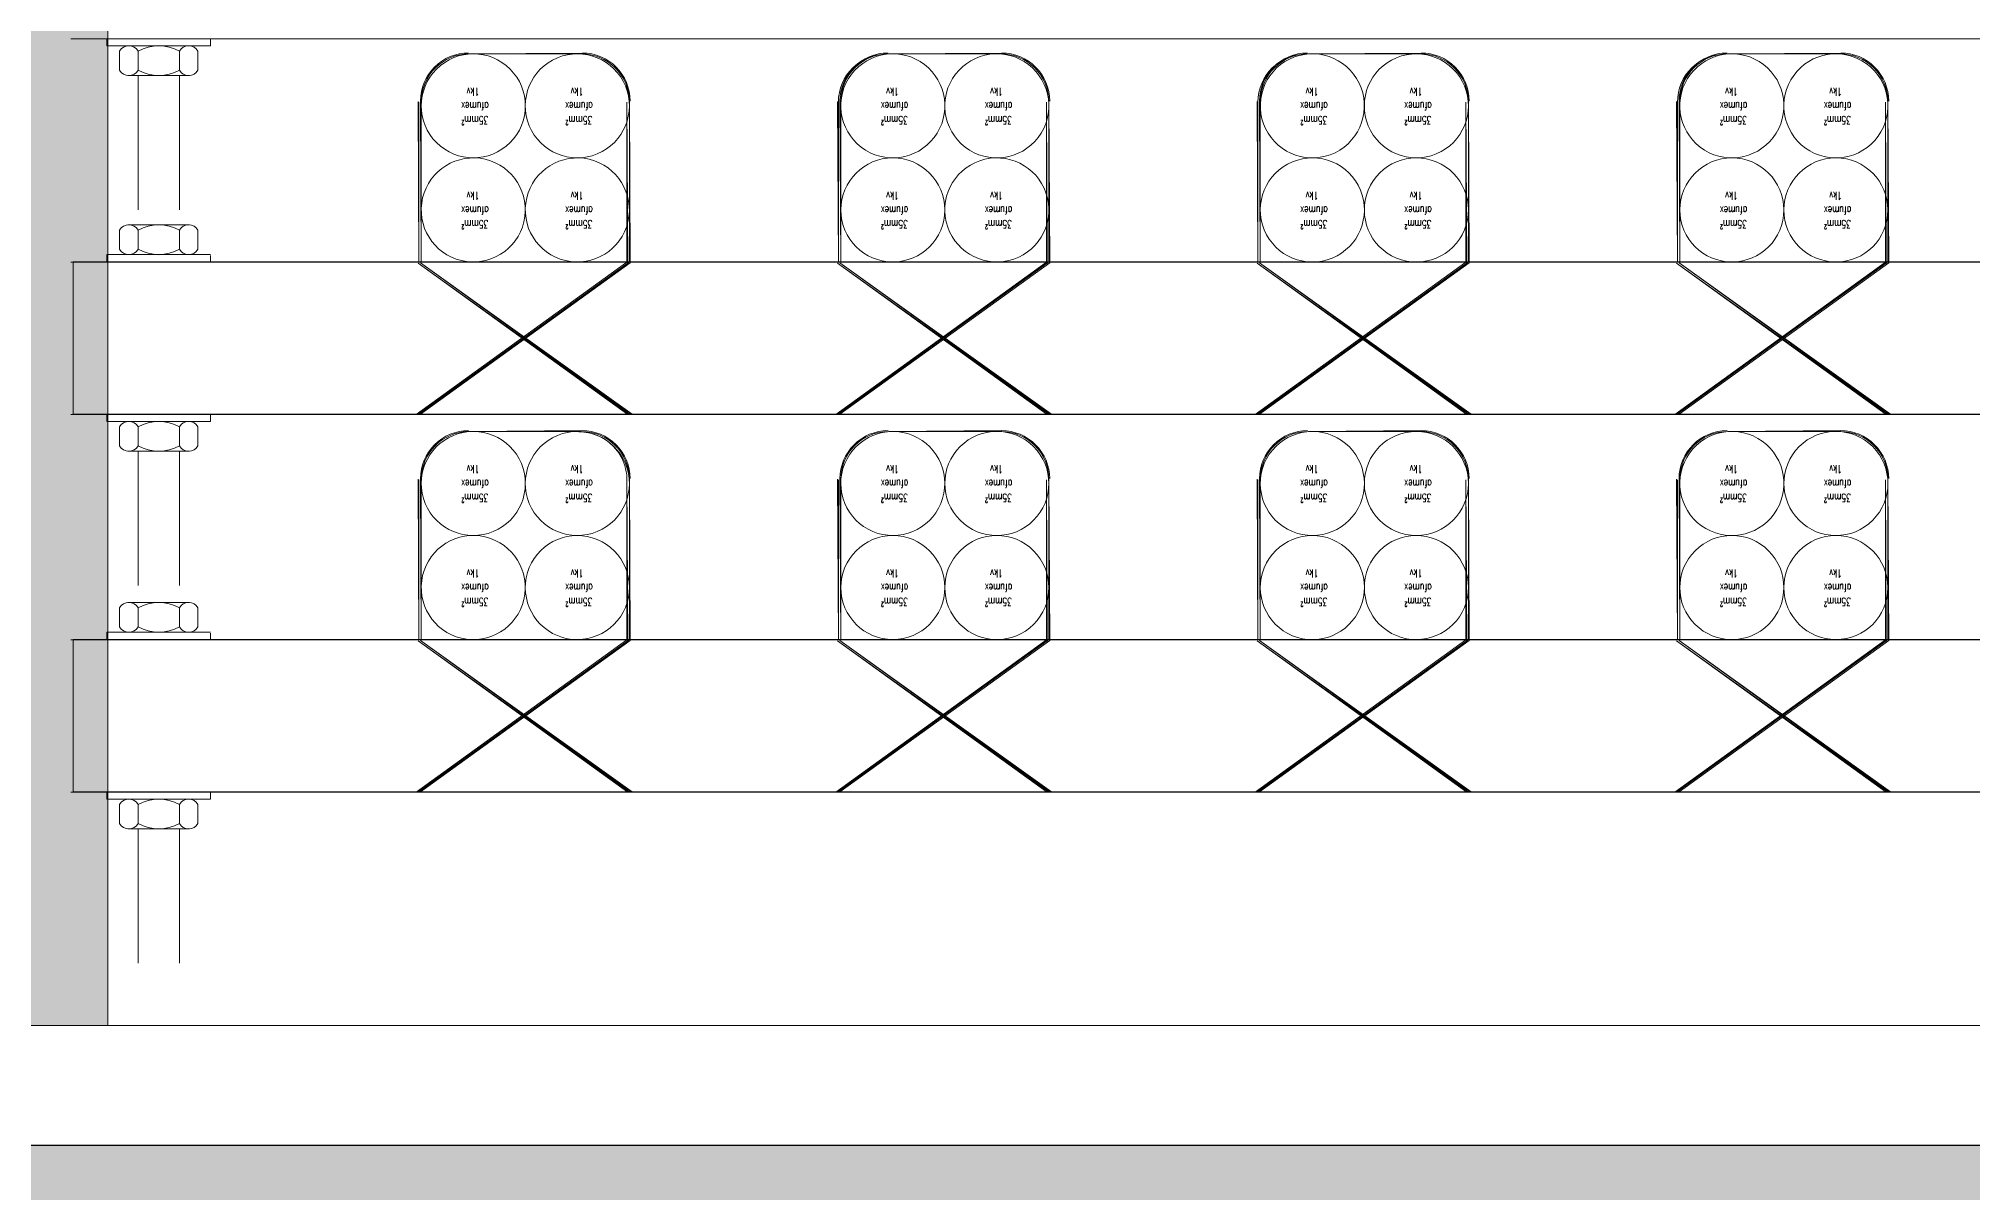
# Model space of a CAD drawing. Extents: x -14.2 to 52.3, y 3.7 to 90.9.
# Drawn here: x 11.7935 to 12.0351, y 17.6128 to 17.7569 of the extents above; entities that cross this region are included whole.
import ezdxf

# ---------------------------------------------------------------- set-up
doc = ezdxf.new("R2010")
doc.units = 0
for name, color, linetype, lineweight in [('limpo_PINI-PSG-PE-0102-LAZ-R00$0$0-1', 7, 'Continuous', 5), ('limpo_PINI-PSG-PE-0102-LAZ-R00$0$A-DETL', 1, 'Continuous', 5), ('limpo_PINI-PSG-PE-0102-LAZ-R00$0$A-DETL-GENF', 1, 'Continuous', 5), ('limpo_PINI-PSG-PE-0102-LAZ-R00$0$A-WALL-FNSH', 1, 'Continuous', 40), ('limpo_PINI-PSG-PE-0102-LAZ-R00$0$PNIN-HID-PL-0009-LAZ-R00_dwg', 8, 'Continuous', 5), ('limpo_PINI-PSG-PE-0102-LAZ-R00$0$S-BEAM', 12, 'Continuous', 5)]:
    doc.layers.add(name, color=color, linetype=linetype, lineweight=lineweight)
doc.layers.add('limpo_PINI-PSG-PE-0102-LAZ-R00$0$0-8', color=7, linetype='Continuous', lineweight=5, true_color=0x999999)
doc.layers.add('limpo_PINI-PSG-PE-0102-LAZ-R00$0$XR_ARQT', color=7, linetype='Continuous')
doc.layers.add('XR_ARQT', color=7, linetype='Continuous')
doc.styles.add('limpo_PINI-PSG-PE-0102-LAZ-R00$0$RomanS_2', font='romans__.ttf', dxfattribs={"width": 0.7, "height": 0.001})

# ---------------------------------------------------------------- blocks, each defined once
blk = doc.blocks.new('limpo_PINI-PSG-PE-0102-LAZ-R00$0$LAZ GERAL - PNE_dwg-25011385-009 - PRE - PAV_ LAZER - GERAL')
at = {"layer": 'limpo_PINI-PSG-PE-0102-LAZ-R00$0$0-8'}
for p, q in [((-9.823514366990139, -7.075111886829141), (-9.823514366990139, -7.077488252043729)), ((-9.821191985353636, -7.075111886829141), (-9.821191985353636, -7.077488252043729)), ((-9.81603985956292, -7.077488252043729), (-9.81603985956292, -7.075111886829141)), ((-9.81371748019734, -7.075111886829141), (-9.81371748019734, -7.077488252043729)), ((-9.822468383642843, -7.078159931612014), (-9.814763460138252, -7.078159931612014)), ((-9.821192088681272, -7.09493532935381), (-9.821192088681272, -7.078159929341076)), ((-9.816039961755067, -7.094935331624747), (-9.816039961755067, -7.078159929341076)), ((-9.823514366990139, -7.099857292276624), (-9.823514366990139, -7.097480924791107)), ((-9.822468383642843, -7.096809247493745), (-9.814763460138252, -7.096809247493745)), ((-9.821191985353636, -7.099857290005687), (-9.821191985353636, -7.09748092252017)), ((-9.81603985956292, -7.097480924791107), (-9.81603985956292, -7.099857290005687)), ((-9.813717479061893, -7.099857290005687), (-9.813717479061893, -7.097480924791107)), ((-8.779996496658697, -7.101449110084801), (-9.8292980312672, -7.101449110084801)), ((-9.823514366990139, -7.122042370718717), (-9.823514366990139, -7.124418733662367)), ((-9.821191986489112, -7.122042368447779), (-9.821191986489112, -7.124418735933304)), ((-9.816039860698396, -7.124418735933304), (-9.816039860698396, -7.122042370718717)), ((-9.813717479061893, -7.122042368447779), (-9.813717479061893, -7.124418733662367)), ((-9.82246838477829, -7.125090413230659), (-9.8147634612737, -7.125090413230659)), ((-9.821192087545782, -7.141865813243392), (-9.821192087545782, -7.125090413230659)), ((-9.816039961755067, -7.141865813243392), (-9.816039961755067, -7.125090413230659)), ((-9.82246838477829, -7.1439706879437), (-9.8147634612737, -7.1439706879437)), ((-9.823514368125586, -7.147018732726579), (-9.823514368125586, -7.144642367511992)), ((-9.821191986489112, -7.147018732726579), (-9.821191986489112, -7.144642367511992)), ((-9.816039860698396, -7.144642367511992), (-9.816039860698396, -7.147018732726579)), ((-9.81371748019734, -7.147018732726579), (-9.81371748019734, -7.144642365241054)), ((-8.779996729120256, -7.148610550534762), (-9.8292980312672, -7.148610550534762)), ((-9.823514368125586, -7.169203813439609), (-9.823514368125586, -7.171580176383266)), ((-9.821191986489112, -7.169203811168671), (-9.821191986489112, -7.171580176383266)), ((-9.81603985956292, -7.171580178654203), (-9.81603985956292, -7.169203813439609)), ((-9.81371748019734, -7.169203811168671), (-9.81371748019734, -7.171580176383266)), ((-9.822468383642843, -7.172251858222488), (-9.814763460138252, -7.172251858222488)), ((-9.821192087545782, -7.189015953511003), (-9.821192087545782, -7.172251855951551)), ((-9.81603996061962, -7.189015978491305), (-9.81603996061962, -7.172251858222488))]:
    blk.add_line(p, q, dxfattribs=at)
at = {"layer": 'limpo_PINI-PSG-PE-0102-LAZ-R00$0$0-8', "flags": 128}
for points in [[(-9.812130244004535, -7.073519305986167), (-9.812130244004535, -7.074440207260857), (-9.825101602047496, -7.074440207260857), (-9.825101602047496, -7.073519305986167)], [(-9.765709416279009, -7.075349842417239), (-9.779809416368394, -7.075449845397472), (-9.765809416988304, -7.075449845397472)], [(-9.713288588008098, -7.075349846959114), (-9.72738859036842, -7.075449845397472), (-9.713388588717393, -7.075449845397472)], [(-9.660867762008124, -7.075349844688176), (-9.67496776209751, -7.075449845397472), (-9.66096776271742, -7.075449845397472)], [(-9.608446934872674, -7.075349844688176), (-9.62254693609755, -7.075449845397472), (-9.60854693558197, -7.075449845397472)], [(-9.785909416487627, -7.120449787604812), (-9.759709418004562, -7.101549842035773), (-9.75980941644292, -7.08144984253645), (-9.75980941644292, -7.101449841326485), (-9.786148040866664, -7.120449787604812)], [(-9.785909416487627, -7.081349844098092), (-9.785809418049269, -7.101449843597415), (-9.785809418049269, -7.081449844807395)], [(-9.733488589352177, -7.120449787604812), (-9.70728858973365, -7.10154984430671), (-9.707388588172009, -7.081449844807395), (-9.707388588172009, -7.101449845868352), (-9.73372721486669, -7.120449785333875)], [(-9.733488589352177, -7.081349844098092), (-9.733388589778357, -7.101449845868352), (-9.733388589778357, -7.081449844807395)], [(-9.681067762216742, -7.120449787604812), (-9.654867762598187, -7.101549842035773), (-9.654967762172035, -7.08144984253645), (-9.654967762172035, -7.101449843597415), (-9.681306387731226, -7.120449787604812)], [(-9.681067762216742, -7.081349846369037), (-9.680967762642908, -7.101449845868352), (-9.680967762642908, -7.081449844807395)], [(-9.628646935081292, -7.120449787604812), (-9.602446936598213, -7.10154984430671), (-9.602546935036571, -7.081449844807395), (-9.602546935036571, -7.101449843597415), (-9.628885559460329, -7.120449787604812)], [(-9.628646935081292, -7.081349844098092), (-9.628546936642934, -7.101449843597415), (-9.628546936642934, -7.081449844807395)], [(-9.812130244004535, -7.100528969573979), (-9.825101602047496, -7.100528969573979), (-9.825101602047496, -7.101449870848654)], [(-9.785909417623074, -7.101449843597415), (-9.812130245140011, -7.101449843597415), (-9.812130245140011, -7.100648345917463), (-9.812130245140011, -7.101449868577717)], [(-9.733488590487653, -7.101449843597415), (-9.759709416869072, -7.101449843597415), (-9.759709416869072, -7.100648345917463)], [(-9.681067763352203, -7.101449845868352), (-9.70728858973365, -7.101449845868352), (-9.70728858973365, -7.100648345917463)], [(-9.62864693621674, -7.101449845868352), (-9.654867762598187, -7.101449845868352), (-9.654867762598187, -7.100648345917463)], [(-9.576226109081318, -7.101449843597415), (-9.602446936598213, -7.101449843597415), (-9.602446936598213, -7.100648345917463)], [(-9.8292980312672, -7.101449795907776), (-9.829298031267228, -7.12044979668859), (-8.779996590314227, -7.120449796688597)], [(-9.759709416869072, -7.120449785333875), (-9.785909417623074, -7.101549842035773), (-9.759470791354588, -7.12044978987575)], [(-9.70728858859816, -7.12044978987575), (-9.733488590487653, -7.101549842035773), (-9.707049965354614, -7.120449787604812)], [(-9.654867762598187, -7.120449787604812), (-9.681067762216742, -7.10154984430671), (-9.65462913821915, -7.120449787604812)], [(-9.602446935462766, -7.120449787604812), (-9.62864693621674, -7.10154984430671), (-9.602208309948253, -7.12044978987575)], [(-9.812130244004535, -7.12044978987575), (-9.812130244004535, -7.121370693421369), (-9.825101602047496, -7.121370693421369), (-9.825101602047496, -7.12044978987575)], [(-9.765709416279009, -7.122511287409068), (-9.779809417503884, -7.122611288118371), (-9.765809415852814, -7.122611288118371)], [(-9.713288589143545, -7.122511289680013), (-9.727388589232973, -7.122611288118371), (-9.713388588717393, -7.122611288118371)], [(-9.660867762008124, -7.122511287409068), (-9.674967763233, -7.122611288118371), (-9.66096776158193, -7.122611288118371)], [(-9.60844693600815, -7.122511287409068), (-9.622546934962088, -7.122611288118371), (-9.608546934446508, -7.122611288118371)], [(-9.785909416487627, -7.167611232596634), (-9.759709415733624, -7.148711287027602), (-9.75980941644292, -7.12861128752828), (-9.75980941644292, -7.148611286318307), (-9.786148040866664, -7.167611232596634)], [(-9.785909417623074, -7.128511286818984), (-9.785809416913779, -7.148611288589244), (-9.785809416913779, -7.128611289799217)], [(-9.733488590487653, -7.167611232596634), (-9.70728858859816, -7.148711289298539), (-9.707388589307456, -7.12861128752828), (-9.707388589307456, -7.148611290860181), (-9.7337272137312, -7.167611230325697)], [(-9.733488591623114, -7.128511286818984), (-9.733388589778357, -7.148611290860181), (-9.733388589778357, -7.128611289799217)], [(-9.681067762216742, -7.167611232596634), (-9.65486776146274, -7.148711287027602), (-9.654967762172035, -7.128611285257342), (-9.654967762172035, -7.148611288589244), (-9.681306387731226, -7.167611232596634)], [(-9.681067763352203, -7.128511289089921), (-9.680967762642908, -7.148611288589244), (-9.680967762642908, -7.12861128752828)], [(-9.628646935081292, -7.167611234867572), (-9.602446934327276, -7.148711287027602), (-9.602546935036571, -7.12861128752828), (-9.602546935036571, -7.148611288589244), (-9.628885559460329, -7.167611232596634)], [(-9.628646935081292, -7.128511286818984), (-9.628546934371997, -7.148611288589244), (-9.628546934371997, -7.12861128752828)], [(-9.8292980312672, -7.148611238628661), (-9.829298031267228, -7.167611237138544), (-8.779996822775757, -7.167611237138551)], [(-9.812130244004535, -7.147690414565801), (-9.825101600912006, -7.147690414565801), (-9.825101600912006, -7.148611313569546)], [(-9.785909416487627, -7.148611288589244), (-9.812130244004535, -7.148611288589244), (-9.812130244004535, -7.147809788638362), (-9.812130244004535, -7.148611311298609)], [(-9.759709416869072, -7.167611230325697), (-9.785909416487627, -7.148711287027602), (-9.759470791354588, -7.167611232596634)], [(-9.733488589352177, -7.148611286318307), (-9.759709416869072, -7.148611286318307), (-9.759709416869072, -7.147809788638362)], [(-9.70728858973365, -7.167611232596634), (-9.733488589352177, -7.148711287027602), (-9.707049964219124, -7.167611232596634)], [(-9.681067762216742, -7.148611288589244), (-9.70728858859816, -7.148611288589244), (-9.70728858859816, -7.147809788638362)], [(-9.654867762598187, -7.167611232596634), (-9.681067762216742, -7.148711287027602), (-9.654629137083703, -7.167611232596634)], [(-9.628646935081292, -7.148611288589244), (-9.654867762598187, -7.148611288589244), (-9.654867762598187, -7.147809788638362)], [(-9.602446935462766, -7.167611232596634), (-9.628646933945802, -7.148711289298539), (-9.602208309948253, -7.167611234867572)], [(-9.576226107945828, -7.148611288589244), (-9.602446935462766, -7.148611288589244), (-9.602446935462766, -7.147809788638362)], [(-9.812130244004535, -7.167611232596634), (-9.812130244004535, -7.168532133871317), (-9.825101600912006, -7.168532133871317), (-9.825101600912006, -7.167611234867572)]]:
    blk.add_lwpolyline(points, dxfattribs=at)
at = {"layer": 'limpo_PINI-PSG-PE-0102-LAZ-R00$0$0-8'}
for centre, radius in [((-9.661467762857484, -7.12911128880382), 0.006500000685448981), ((-9.72688859022837, -7.142111287903795), 0.006500000685477403), ((-9.60904693572202, -7.142111287903795), 0.006500000685448981)]:
    blk.add_circle(centre, radius, dxfattribs=at)
for centre, radius, start, end in [((-9.72738859036842, -7.081449844807395), 0.005999999409908696, 90, 180), ((-9.67496776209751, -7.081449844807395), 0.005999999409908696, 90, 180), ((-9.62254693609755, -7.081449844807395), 0.005999999409908696, 90, 180), ((-9.765809415852814, -7.12861128752828), 0.005999999409894485, 0, 90), ((-9.822353176739625, -7.145300373768805), 0.001334665649112665, 29.53874833236072, 150.4612997303031)]:
    blk.add_arc(centre, radius, start, end, dxfattribs=at)
for centre, major_axis, ratio, start_param, end_param in [((-9.822353177875073, -7.075769893085955), (0.001062128778465899, 0.0008082220248060285), 0.9999987968661237, 6.148262852683946, 8.258759658777539), ((-9.818615923026016, -7.079659054315094), (-0.005053564411040249, 0.001332038701270352), 0.9999997827381139, 4.454673061204433, 5.485549198814666), ((-9.814878669312407, -7.075769893085955), (-0.0006276603537432462, 0.001177871660271514), 0.9999980976705188, 4.738335604241797, 6.848833176172069), ((-9.77990941707769, -7.081349844098092), (0.004242640871752344, 0.004242640470858634), 0.9999998107575999, 0.7853981160208319, 2.356194442816913), ((-9.779809416368394, -7.08144984253645), (0.005742552845441486, 0.001738705693161924), 0.9999993176683866, 1.276795119645629, 2.847591446440525), ((-9.765809416988304, -7.08144984253645), (0.00600000054538441, 0), 0.9999994322657476, 0, 1.570796326794897), ((-9.765709417414456, -7.081349841827155), (-0.005543273998218475, 0.002296110351721037), 0.9999997323666799, 3.534293157782389, 5.105089484577285), ((-9.727488589942269, -7.081349844098092), (0.004242627597215297, 0.004242653745380525), 0.9999998107528627, 0.785394987184219, 2.356191313977931), ((-9.713388588717393, -7.081449844807395), (0.00600000054538441, 0), 0.9999998107564334, 0, 1.570796326794897), ((-9.713288589143545, -7.081349844098092), (0.005922527525532664, 0.0009610803084457208), 0.9999994015589317, 6.122312172870592, 7.693108499663126), ((-9.675067762806805, -7.081349844098092), (0.004242636848504724, 0.004242646099916423), 0.9999994322646171, 0.7853971677301271, 2.356193494525024), ((-9.66096776271742, -7.081449844807395), (0.005103905612587296, 0.003154387811210596), 0.9999995768359223, 5.729611042926405, 7.300407369721308), ((-9.660867763143571, -7.081349844098092), (-0.005543281182374364, 0.002296093007628289), 0.9999997323683547, 3.534290028929989, 5.105086355724886), ((-9.622646935671384, -7.081349844098092), (0.005839490970210098, 0.001378528104918369), 0.9999995768363318, 1.338970597646526, 2.909766924441422), ((-9.60854693558197, -7.08144984253645), (-0.0051039056125431, 0.003154387811246723), 0.9999995768385704, 3.695166917850774, 5.265963244648039), ((-9.60844693600815, -7.081349844098092), (0.005543274432726029, 0.002296109302731232), 0.9999997323666798, 5.890484613733926, 7.461280940528829), ((-9.822353176739625, -7.076830245786908), (-0.0009679255279767005, 0.0009189458121804474), 0.999998097652575, 1.274994353775104, 3.385491350348307), ((-9.818615924161463, -7.072941082286839), (-0.003320815413452485, 0.004035475406590249), 0.9999993129460105, 1.937602101983141, 2.968478275833025), ((-9.814878669312407, -7.076830245786908), (-0.0008082273662776498, 0.001062124175947519), 0.9999987968619735, 1.435869758804178, 3.546366695751454), ((-9.822353177875073, -7.09813893104792), (0.000848020479917347, 0.001030633684939795), 0.9999973097106284, 5.916435037851086, 8.026931083221045), ((-9.818615924161463, -7.102028092277052), (0.00480299842626946, 0.002060112863083064), 0.999999104190441, 0.6501701032495038, 1.681045848267609), ((-9.814878670447854, -7.09813893104792), (0.001290571739534613, 0.0003402391040194613), 0.9999982985212941, 0.2577786912709475, 2.36827408315405), ((-9.822353177875073, -7.099199283748874), (-0.0003402443827570519, 0.00129057150574932), 0.9999982985014264, 1.828572629331392, 3.939069500155536), ((-9.818615924161463, -7.095310120248797), (-0.003320817938719765, 0.004035473328536359), 0.9999993129442908, 1.937601476215565, 2.968477650065009), ((-9.814878670447854, -7.099199283748874), (-0.0006276578325000696, 0.001177875878806031), 0.9999961953601746, 1.596746054832266, 3.707244536865128), ((-9.822353176739625, -7.122700376975537), (0.0001795338106944587, 0.001322538599005397), 0.9999987968587135, 5.362862510296027, 7.473358686533195), ((-9.818615923026016, -7.126589538204669), (0.005178630010361901, 0.000703304313376575), 0.9999996927395559, 0.9203750208401267, 1.9512512304781), ((-9.814878669312407, -7.1227003747046), (-0.001322537036595344, 0.0001795338146119618), 0.9999987968573182, 3.792066023137158, 5.902563170511023), ((-9.77990941707769, -7.128511286818984), (0.005543281616881354, 0.00229609195863056), 0.9999997323683547, 1.178098762202826, 2.748895088997723), ((-9.779809416368394, -7.128611289799217), (-0.002296101589699099, 0.005543278856604942), 0.999999732365893, 5.890486272789295, 7.461282599584198), ((-9.765709417414456, -7.128511284548047), (-0.005922524336555855, 0.0009610999599939967), 0.9999994015551872, 3.302468727513564, 4.873265054308461), ((-9.727488591077716, -7.128511286818984), (0.005543281616881354, 0.00229609195863056), 0.9999997323683547, 1.178098762202826, 2.748895088997723), ((-9.727388589232973, -7.128611289799217), (0, 0.006000001680845911), 0.99999962151057, 1.554312234475219e-15, 1.570796326794898), ((-9.71338858985284, -7.12861128752828), (0.005543288801072326, 0.002296074614290339), 0.9999997323700296, 5.890490871480253, 7.461287198270418), ((-9.713288590279035, -7.128511289089921), (0.004242654548072787, 0.004242628400333212), 0.999999432264617, 5.497790319944023, 7.068586646738925), ((-9.675067762806805, -7.128511286818984), (0.004867456578748745, 0.003508259929055096), 0.9999994015541768, 0.946274113673754, 2.517070440468651), ((-9.674967763233, -7.12861128752828), (0.00600000054538441, 0), 0.999999810754065, 1.570796326794897, 3.141592653589793), ((-9.66096776271742, -7.12861128752828), (0.004867459871820749, 0.003508255360147505), 0.9999994015538021, 5.658664032722101, 7.229460359517004), ((-9.660867763143571, -7.128511286818984), (-0.005543266814098233, 0.00229612769557424), 0.9999997323650051, 3.53429628659563, 5.105092613385789), ((-9.622646936806845, -7.128511286818984), (0.005543283110898151, 0.002296082417448581), 0.9999997323674161, 1.178100326643493, 2.748896653438389), ((-9.62254693609755, -7.12861128752828), (0.005543285208928429, 0.002296083286645183), 0.9999997323641678, 1.178100326618257, 2.748896653410785), ((-9.60854693558197, -7.128611285257342), (-0.005543277590320159, 0.002296101679640386), 0.9999997323658425, 3.534291593349989, 5.105087920144886), ((-9.60844693600815, -7.128511286818984), (0.00600000054538441, 0), 0.9999998107552492, 0, 1.570796326794897), ((-9.822353176739625, -7.123760729676484), (-0.001153159294599132, 0.0006719859444082716), 0.9999974477471144, 1.043174895439603, 3.153672377582599), ((-9.818615923026016, -7.119871566176414), (-0.004159152753887383, 0.003164541138005494), 0.9999996927387436, 1.705774761218333, 2.736650751345486), ((-9.814878669312407, -7.123760729676484), (-0.001153161148432715, 0.0006719816197456117), 0.9999991492504458, 1.043172136679778, 3.15366991901846), ((-9.818615924161463, -7.149189537268882), (0.003558973396427072, 0.003827083278631643), 0.999999216641956, 0.2336766840713637, 1.264552982243142), ((-9.814878669312407, -7.145300373768805), (0.000671983604466092, 0.001153158353023774), 0.9999991492548671, 5.755565035442091, 7.866060576721502), ((-9.822353175604135, -7.146360728740696), (0.001328407231981272, 0.000129124464491843), 0.9999973096929122, 3.560241268739025, 5.670739045946186), ((-9.818615924161463, -7.142471562969689), (-0.003598540970506173, 0.003789904626729427), 0.9999995141830903, 1.866651024317404, 2.897527106306209), ((-9.814878668176917, -7.146360726469759), (0.0001795499425185203, 0.00132253727305416), 0.9999987968557207, 2.221279648029242, 4.331777304618873), ((-9.822353177875073, -7.169861819696429), (0.0009189474288080424, 0.00096792429059904), 0.9999961953605244, 5.987384320459131, 8.097880090676192), ((-9.818615923026016, -7.173750983196506), (-0.002631516957893553, 0.00451530542968675), 0.9999997827354912, 5.240071162982641, 6.270947290109747), ((-9.814878670447854, -7.169861817425499), (0.001219402781680125, 0.000542579005870562), 0.99999730970521, 0.0968979116130776, 2.207394089256232), ((-9.822353176739625, -7.170922172397376), (-0.001030631292477086, 0.0008480209517268966), 0.9999973096940408, 1.204047148645781, 3.314546746108033), ((-9.818615923026016, -7.167033008897313), (-0.004159149410831565, 0.003164543948215668), 0.999999385478336, 1.705775510365936, 2.736651644398278), ((-9.814878670447854, -7.170922172397376), (-0.000808226369170831, 0.001062125674666153), 0.9999975937325375, 1.435871613120427, 3.546370305572712)]:
    blk.add_ellipse(centre, major_axis=major_axis, ratio=ratio, start_param=start_param, end_param=end_param, dxfattribs=at)
for centre, major_axis, ratio in [((-9.779309416228344, -7.081949846082935), (-0.004596177705511862, 0.00459621222211512), 0.999999825312996), ((-9.766309415992907, -7.081949843811998), (-0.002487424165343442, 0.006005225473682116), 0.9999997529511827), ((-9.72688858909288, -7.081949843811998), (-0.005529233765768054, 0.003417247025916209), 0.9999996093891854), ((-9.713888587721996, -7.081949846082935), (-0.005529228442725675, 0.003417255638781859), 0.999999609387106), ((-9.674467761957459, -7.081949846082935), (0.005529225630285188, 0.003417260189397366), 0.9999996093880359), ((-9.661467761722022, -7.081949846082935), (-0.002487424165343442, 0.006005225473682116), 0.9999997529511827), ((-9.622046934821995, -7.081949846082935), (-0.005529225630285189, 0.003417260189397368), 0.9999996093880358), ((-9.609046934586573, -7.081949843811998), (-0.005273064377445027, 0.003800631813233723), 0.9999994475892205), ((-9.779309417363791, -7.094949842911959), (-0.006326118713974721, 0.001493396937257651), 0.9999992187736453), ((-9.766309417128355, -7.094949840641021), (-0.006326118713974721, 0.001493396937257651), 0.9999992187736453), ((-9.72688859022837, -7.094949842911959), (0.006499999549987479, 0), 0.9999998253114166), ((-9.713888589992933, -7.094949845182896), (0.006326120841810622, 0.001493387340358849), 0.9999996093820269), ((-9.674467761957459, -7.094949845182896), (0.006005216784615881, 0.002487439822950703), 0.9999995059058318), ((-9.661467762857484, -7.094949842911959), (-0.006005218245347873, 0.002487442230593118), 0.9999995059133189), ((-9.622046935957485, -7.094949845182896), (0.006500000685477403, 0), 0.999999650620708), ((-9.60904693572202, -7.094949842911959), (0.006499999549959057, 0), 0.9999994759408086), ((-9.779309416228344, -7.12911128880382), (-0.002487434334173656, 0.006005221261627125), 0.9999997529532026), ((-9.766309418263845, -7.129111286532883), (0.006005217655528582, 0.002487446007281302), 0.9999997529508075), ((-9.72688859022837, -7.129111286532883), (-0.006005215803726632, 0.002487448125258515), 0.9999995059080241), ((-9.713888589992933, -7.12911128880382), (0.00459621242399551, 0.004596177503646672), 0.9999998253114499), ((-9.674467761957459, -7.129111291074757), (0.002487447570850594, 0.006005219000500378), 0.9999990118158734), ((-9.622046934821995, -7.12911128880382), (-0.005273070636846582, 0.00380062312885714), 0.999999447588086), ((-9.60904693572202, -7.129111286532883), (-0.004596206822802773, 0.004596183907785165), 0.9999996506252495), ((-9.766309417128355, -7.142111287903795), (0.002487436847863992, 0.006005223187553496), 0.999999258864796), ((-9.674467763092906, -7.142111290174732), (0.003067072927469724, 0.005730891199506669), 0.9999993701552226), ((-9.661467762857484, -7.142111287903795), (0.002487422058563526, 0.006005226346330896), 0.9999997529536206), ((-9.779309417363791, -7.142111287903795), (-0.006326116795730375, 0.001493404479775125), 0.9999996093828398), ((-9.713888589992933, -7.142111290174732), (0.004596202255200414, 0.004596187672503633), 0.9999998253106772), ((-9.622046935957485, -7.142111290174732), (0.004596202255200414, 0.004596187672503633), 0.9999998253106772)]:
    blk.add_ellipse(centre, major_axis=major_axis, ratio=ratio, dxfattribs=at)
at = {"layer": 'limpo_PINI-PSG-PE-0102-LAZ-R00$0$0-1', "char_height": 0.001, "attachment_point": 1, "rotation": 180, "line_spacing_factor": 0.9830834373146234, "style": 'limpo_PINI-PSG-PE-0102-LAZ-R00$0$RomanS_2'}
for s, insert, width in [('afumex', (-9.77737805700879, -7.082500481984312), 0.004595717620944962), ('1kv', (-9.778555034813095, -7.080679222330744), 0.002133290672852436), ('afumex', (-9.7643780579088, -7.082500479713374), 0.004595717620944962), ('1kv', (-9.765555034577659, -7.080679222330744), 0.002133290672852436), ('afumex', (-9.724957231008815, -7.082500481984312), 0.004595717620944962), ('1kv', (-9.726134207677632, -7.080679220059807), 0.002133290672852436), ('afumex', (-9.711957229637889, -7.082500479713374), 0.004595717620944962), ('1kv', (-9.713134206306748, -7.080679222330744), 0.002133290672852436), ('afumex', (-9.672536402737904, -7.082500479713374), 0.004595717620944962), ('1kv', (-9.67371338054221, -7.080679222330744), 0.002133290672852436), ('afumex', (-9.659536402502468, -7.082500481984312), 0.004595717620944962), ('1kv', (-9.660713380306774, -7.080679222330744), 0.002133290672852436), ('afumex', (-9.62011557673793, -7.082500481984312), 0.004595717620944962), ('1kv', (-9.621292553406747, -7.080679222330744), 0.002133290672852436), ('afumex', (-9.607115576502494, -7.082500479713374), 0.004595717620944962), ('1kv', (-9.608292553171324, -7.080679222330744), 0.002133290672852436), ('35mm²', (-9.777426886695437, -7.084224084535535), 0.004425054367116768), ('35mm²', (-9.764426885324525, -7.084224084535535), 0.004425054367116768), ('35mm²', (-9.725006059559988, -7.084224086806472), 0.004425054367116768), ('35mm²', (-9.712006059324551, -7.084224084535535), 0.004425054367116768), ('35mm²', (-9.672585232424552, -7.084224084535535), 0.004425054367116768), ('35mm²', (-9.65958523105364, -7.084224084535535), 0.004425054367116768), ('35mm²', (-9.620164405289103, -7.084224084535535), 0.004425054367116768), ('35mm²', (-9.607164405053666, -7.084224086806472), 0.004425054367116768), ('1kv', (-9.778555033677605, -7.093679221430719), 0.002133290672852436), ('1kv', (-9.765555034577659, -7.093679221430719), 0.002133290672852436), ('1kv', (-9.726134207677632, -7.093679223701656), 0.002133290672852436), ('1kv', (-9.713134207442195, -7.093679223701656), 0.002133290672852436), ('1kv', (-9.67371338054221, -7.093679221430719), 0.002133290672852436), ('1kv', (-9.660713379171298, -7.093679221430719), 0.002133290672852436), ('1kv', (-9.6212925522713, -7.093679223701656), 0.002133290672852436), ('1kv', (-9.608292553171324, -7.093679223701656), 0.002133290672852436), ('afumex', (-9.77737805700879, -7.095500483355224), 0.004595717620944962), ('35mm²', (-9.777426886695437, -7.097224083635503), 0.004425054367116768), ('afumex', (-9.764378056773353, -7.095500478813349), 0.004595717620944962), ('35mm²', (-9.76442688646, -7.09722408590644), 0.004425054367116768), ('afumex', (-9.724957229873354, -7.095500481084287), 0.004595717620944962), ('35mm²', (-9.725006058424526, -7.09722408590644), 0.004425054367116768), ('afumex', (-9.711957229637889, -7.095500483355224), 0.004595717620944962), ('35mm²', (-9.712006059324551, -7.097224083635503), 0.004425054367116768), ('afumex', (-9.672536403873352, -7.095500481084287), 0.004595717620944962), ('35mm²', (-9.672585232424552, -7.09722408590644), 0.004425054367116768), ('afumex', (-9.659536402502468, -7.095500481084287), 0.004595717620944962), ('35mm²', (-9.659585232189087, -7.097224088177377), 0.004425054367116768), ('afumex', (-9.62011557560244, -7.095500481084287), 0.004595717620944962), ('35mm²', (-9.620164405289103, -7.097224083635503), 0.004425054367116768), ('afumex', (-9.607115575367004, -7.095500481084287), 0.004595717620944962), ('35mm²', (-9.607164405053666, -7.09722408590644), 0.004425054367116768), ('1kv', (-9.778555034813095, -7.127840665051636), 0.002133290672852436), ('1kv', (-9.765555035713106, -7.127840665051636), 0.002133290672852436), ('1kv', (-9.726134207677632, -7.127840662780699), 0.002133290672852436), ('1kv', (-9.713134208577685, -7.127840665051636), 0.002133290672852436), ('1kv', (-9.673713381677658, -7.127840665051636), 0.002133290672852436), ('1kv', (-9.660713380306774, -7.127840665051636), 0.002133290672852436), ('1kv', (-9.621292553406747, -7.127840665051636), 0.002133290672852436), ('1kv', (-9.608292553171324, -7.127840665051636), 0.002133290672852436), ('afumex', (-9.77737805700879, -7.129661922434266), 0.004595717620944962), ('afumex', (-9.764378056773353, -7.129661922434266), 0.004595717620944962), ('afumex', (-9.724957229873354, -7.129661924705204), 0.004595717620944962), ('afumex', (-9.711957229637889, -7.129661922434266), 0.004595717620944962), ('afumex', (-9.672536403873352, -7.129661922434266), 0.004595717620944962), ('afumex', (-9.659536402502468, -7.129661924705204), 0.004595717620944962), ('afumex', (-9.62011557560244, -7.129661924705204), 0.004595717620944962), ('afumex', (-9.607115575367004, -7.129661922434266), 0.004595717620944962), ('35mm²', (-9.777426887830885, -7.131385527256427), 0.004425054367116768), ('35mm²', (-9.76442688646, -7.131385529527364), 0.004425054367116768), ('35mm²', (-9.725006059559988, -7.131385531798301), 0.004425054367116768), ('35mm²', (-9.712006059324551, -7.131385529527364), 0.004425054367116768), ('35mm²', (-9.672585231289077, -7.131385529527364), 0.004425054367116768), ('35mm²', (-9.659585232189087, -7.131385529527364), 0.004425054367116768), ('35mm²', (-9.620164405289103, -7.131385529527364), 0.004425054367116768), ('35mm²', (-9.607164405053666, -7.131385531798301), 0.004425054367116768), ('afumex', (-9.77737805700879, -7.142661923805171), 0.004595717620944962), ('1kv', (-9.778555035948543, -7.140840664151604), 0.002133290672852436), ('afumex', (-9.764378056773353, -7.142661921534234), 0.004595717620944962), ('1kv', (-9.765555035713106, -7.140840664151604), 0.002133290672852436), ('afumex', (-9.724957229873354, -7.142661923805171), 0.004595717620944962), ('1kv', (-9.726134207677632, -7.140840666422541), 0.002133290672852436), ('afumex', (-9.711957229637889, -7.142661923805171), 0.004595717620944962), ('1kv', (-9.713134207442195, -7.140840666422541), 0.002133290672852436), ('afumex', (-9.672536402737904, -7.142661921534234), 0.004595717620944962), ('1kv', (-9.67371338054221, -7.140840664151604), 0.002133290672852436), ('afumex', (-9.659536402502468, -7.142661923805171), 0.004595717620944962), ('1kv', (-9.660713381442235, -7.140840664151604), 0.002133290672852436), ('afumex', (-9.62011557560244, -7.142661923805171), 0.004595717620944962), ('1kv', (-9.621292553406747, -7.140840666422541), 0.002133290672852436), ('afumex', (-9.607115575367004, -7.142661923805171), 0.004595717620944962), ('1kv', (-9.6082925543068, -7.140840666422541), 0.002133290672852436), ('35mm²', (-9.777426886695437, -7.144385528627332), 0.004425054367116768), ('35mm²', (-9.764426885324525, -7.144385530898269), 0.004425054367116768), ('35mm²', (-9.725006059559988, -7.144385530898269), 0.004425054367116768), ('35mm²', (-9.712006059324551, -7.144385528627332), 0.004425054367116768), ('35mm²', (-9.672585232424552, -7.144385530898269), 0.004425054367116768), ('35mm²', (-9.65958523105364, -7.144385530898269), 0.004425054367116768), ('35mm²', (-9.620164405289103, -7.144385528627332), 0.004425054367116768), ('35mm²', (-9.607164406189113, -7.144385528627332), 0.004425054367116768)]:
    blk.add_mtext(s, dxfattribs=dict(at, insert=insert, width=width))
blk = doc.blocks.new('limpo_PINI-PSG-PE-0102-LAZ-R00$0$PINI-EST-PE-1101-TQR-R20_rvt-1-5PPE_008_LAZER__P_A_0_09_')
at = {"layer": 'limpo_PINI-PSG-PE-0102-LAZ-R00$0$S-BEAM'}
blk.add_hatch(color=50, dxfattribs=at).paths.add_polyline_path([(3399.985134577984, -6490.395772534968), (3399.985134577984, -4455.000063640076), (3339.985134577972, -4455.000063640076), (3339.985134577972, -6490.395772534968), (3354.985134577977, -6490.395772534968)])
at = {"layer": 'limpo_PINI-PSG-PE-0102-LAZ-R00$0$S-BEAM', "color": 55, "lineweight": 18}
blk.add_line((3399.985134577974, -6490.395772534965), (3399.985134577974, -4455.000063640075), dxfattribs=at)
blk = doc.blocks.new('limpo_PINI-PSG-PE-0102-LAZ-R00$0$PNIN-HID-PL-0009-LAZ-R00_dwg-3604853-5PPE_008_LAZER__P_A_0_09_')
at = {"color": 9, "lineweight": 5}
for p, q in [((21430.24335289832, 11982.55212611017), (22479.54502517447, 11982.55212611017)), ((21493.83196788653, 11980.72159649195), (21479.73196779714, 11980.62159351171)), ((21546.25279615744, 11980.72159195007), (21532.15279379712, 11980.62159351171)), ((21598.67362215742, 11980.72159422101), (21584.57362206803, 11980.62159351171)), ((21651.09444929286, 11980.72159422101), (21636.99444806799, 11980.62159351171)), ((22479.54488750684, 11954.62232882439), (21430.24335289834, 11954.62232882439)), ((21430.24335289831, 11935.6216422206), (22479.54479385131, 11935.6216422206)), ((21493.83196788653, 11933.56015150012), (21479.73196666165, 11933.46015079081)), ((21546.252795022, 11933.56014922917), (21532.15279493256, 11933.46015079081)), ((21598.67362215742, 11933.56015150012), (21584.57362093254, 11933.46015079081)), ((21651.09444815739, 11933.56015150012), (21636.99444920345, 11933.46015079081)), ((22479.54465504528, 11907.46088837442), (21430.24335289834, 11907.46088837442)), ((21430.24335289831, 11888.46020177064), (22479.54456138978, 11888.46020177064))]:
    blk.add_line(p, q, dxfattribs=at)
at = {"color": 9, "lineweight": 5, "flags": 128}
for points in [[(21473.63196767791, 11935.62165130437), (21499.83196616097, 11954.52159687341), (21499.73196772262, 11974.62159637273), (21499.73196772262, 11954.6215975827), (21473.39334329887, 11935.62165130437)], [(21473.63196767791, 11974.72159481109), (21473.73196611627, 11954.62159531177), (21473.73196611627, 11974.62159410179)], [(21526.05279481336, 11935.62165130437), (21552.25279443189, 11954.52159460247), (21552.15279599353, 11974.62159410179), (21552.15279599353, 11954.62159304083), (21525.81416929885, 11935.62165357531)], [(21526.05279481336, 11974.72159481109), (21526.15279438718, 11954.62159304083), (21526.15279438718, 11974.62159410179)], [(21578.4736219488, 11935.62165130437), (21604.67362156735, 11954.52159687341), (21604.5736219935, 11974.62159637273), (21604.5736219935, 11954.62159531177), (21578.23499643431, 11935.62165130437)], [(21578.4736219488, 11974.72159254015), (21578.57362152263, 11954.62159304083), (21578.57362152263, 11974.62159410179)], [(21630.89444908424, 11935.62165130437), (21657.09444756733, 11954.52159460247), (21656.99444912897, 11974.62159410179), (21656.99444912897, 11954.62159531177), (21630.65582470521, 11935.62165130437)], [(21630.89444908424, 11974.72159481109), (21630.9944475226, 11954.62159531177), (21630.9944475226, 11974.62159410179)], [(21499.83196729646, 11935.62165357531), (21473.63196654247, 11954.52159687341), (21500.07059281095, 11935.62164903344)], [(21552.25279556738, 11935.62164903344), (21526.05279367789, 11954.52159687341), (21552.49141881093, 11935.62165130437)], [(21604.67362156735, 11935.62165130437), (21578.4736219488, 11954.52159460247), (21604.91224594639, 11935.62165130437)], [(21657.09444870277, 11935.62165130437), (21630.8944479488, 11954.52159460247), (21657.33307421729, 11935.62164903344)], [(21473.63196767791, 11888.46020631255), (21499.83196843191, 11907.36015188158), (21499.73196772262, 11927.4601513809), (21499.73196772262, 11907.46015259088), (21473.39334329887, 11888.46020631255)], [(21473.63196654247, 11927.5601520902), (21473.73196725176, 11907.46015031994), (21473.73196725176, 11927.46014910997)], [(21526.05279367789, 11888.46020631255), (21552.25279556738, 11907.36014961065), (21552.15279485808, 11927.4601513809), (21552.15279485808, 11907.460148049), (21525.81417043434, 11888.46020858349)], [(21526.05279254242, 11927.5601520902), (21526.15279438718, 11907.460148049), (21526.15279438718, 11927.46014910997)], [(21578.4736219488, 11888.46020631255), (21604.6736227028, 11907.36015188158), (21604.5736219935, 11927.46015365184), (21604.5736219935, 11907.46015031994), (21578.23499643431, 11888.46020631255)], [(21578.47362081334, 11927.56014981926), (21578.57362152263, 11907.46015031994), (21578.57362152263, 11927.4601513809)], [(21630.89444908424, 11888.46020404161), (21657.09444983826, 11907.36015188158), (21656.99444912897, 11927.4601513809), (21656.99444912897, 11907.46015031994), (21630.65582470521, 11888.46020631255)], [(21630.89444908424, 11927.5601520902), (21630.99444979354, 11907.46015031994), (21630.99444979354, 11927.4601513809)], [(21499.83196729646, 11888.46020858349), (21473.63196767791, 11907.36015188158), (21500.07059281095, 11888.46020631255)], [(21552.25279443189, 11888.46020631255), (21526.05279481336, 11907.36015188158), (21552.49141994641, 11888.46020631255)], [(21604.67362156735, 11888.46020631255), (21578.4736219488, 11907.36015188158), (21604.91224708183, 11888.46020631255)], [(21657.09444870277, 11888.46020631255), (21630.89445021973, 11907.36014961065), (21657.33307421729, 11888.46020404161)]]:
    blk.add_lwpolyline(points, dxfattribs=at)
at = {"color": 9, "lineweight": 5}
for centre, radius, start, end in [((21532.15279379712, 11974.62159410179), 5.999999409908924, 90, 180), ((21584.57362206803, 11974.62159410179), 5.999999409908924, 90, 180), ((21636.99444806799, 11974.62159410179), 5.999999409908924, 90, 180), ((21493.73196831272, 11927.4601513809), 5.999999409890734, 0, 90)]:
    blk.add_arc(centre, radius, start, end, dxfattribs=at)
blk = doc.blocks.new('limpo_PINI-PSG-PE-0102-LAZ-R00$0$A$C745163c0')
at = {"layer": 'limpo_PINI-PSG-PE-0102-LAZ-R00$0$A-DETL-GENF'}
blk.add_hatch(color=252, dxfattribs=at).paths.add_polyline_path([(-1214.787636157405, -4240.395708894914), (-734.9999999999982, -4240.395708894914), (-734.9999999999891, -1740.395708894896), (-1234.999999999989, -1740.395708894896), (-1234.999999999989, -3990.39570889491), (-4499.999999999991, -3990.39570889491), (-4499.999999999991, -1240.395708894896), (-5000, -1240.395708894896), (-4999.999999999989, -3990.39570889491), (-7375.937775145047, -3990.39570889491), (-7543.986030821837, -3977.281267061389), (-7694.42563579933, -3929.948139145388), (-7830.036630680717, -3850.925195539308), (-7943.574906116687, -3743.25718198852), (-8030.343387454669, -3617.521555996798), (-8089.491991287403, -3469.461518771237), (-8114.533597318469, -3320.404331109323), (-8875.574214688535, 3522.443641694073), (-8899.917729702662, 3763.300122462366), (-8904.075530512055, 3840.957657146344), (-8900.888704359408, 3918.661094263593), (-8864.778731952014, 4126.970440392437), (-8758.370816032071, 4309.656151988787), (-8594.992805433543, 4443.836401819895), (-8223.708323604631, 4625.315719474598), (-7834.729374900969, 4764.894681531227), (-7573.003578863115, 4836.939214548227), (-7299.999816269425, 4908.380938356459), (-6554.429803129613, 5083.097606346666), (-6069.830693111092, 5185.352105033297), (-3680.000134642007, 5695.854618634348), (-3680.000134642007, 4815.00000327007), (-5930.000134576967, 4815.00000327007), (-5930.000134576967, 2215.000063640717), (-3480.000134576951, 2215.000063640717), (-3480.000134576951, 2515.000063640189), (-5680.000134641992, 2515.000063640189), (-5680.000134641992, 4515.000003270066), (-3480.000134576951, 4515.000003270066), (-3480.000134576951, 5994.218576658848), (-6362.302175040107, 5379.095145197643), (-6612.92965087888, 5326.161418864929), (-7360.175003462491, 5151.05215229643), (-7643.4326675931, 5076.927108689699), (-7910.040774657174, 4999.664094729622), (-8035.626835549692, 4959.798679839514), (-8155.8338304032, 4918.914178025039), (-8270.059626957987, 4877.001540261248), (-8378.04577010445, 4833.932770107574), (-8429.061986538542, 4812.160208057001), (-8561.244346179796, 4746.242041423717), (-8692.231508701814, 4677.979722777214), (-8956.08663590084, 4462.137704067682), (-9117.276436118336, 4161.762682643355), (-9151.268867539406, 3822.569787971443), (-9122.61377512868, 3481.549387924664), (-8362.531953986712, -3350.896130609268), (-8324.784294195964, -3555.680415860734), (-8245.996238974483, -3744.150820349896), (-8128.708811086182, -3913.166002882095), (-7977.761832137759, -4052.383055818373), (-7796.280242439114, -4158.240889846926), (-7597.488944431966, -4221.553335502187), (-7388.979030996094, -4240.395708894881), (-2219.611854907407, -4240.395708894899)])
at = {"layer": 'limpo_PINI-PSG-PE-0102-LAZ-R00$0$A-DETL', "color": 1, "lineweight": 30}
blk.add_line((-1234.999999999996, -3990.395708894896), (-4499.999999999996, -3990.395708894896), dxfattribs=at)
at = {"layer": 'limpo_PINI-PSG-PE-0102-LAZ-R00$0$A-WALL-FNSH', "lineweight": 5}
blk.add_line((-1249.999999999995, -3975.395708894892), (-2325.015000000019, -3975.395708894892), dxfattribs=at)
at = {"lineweight": 5}
blk.add_blockref('limpo_PINI-PSG-PE-0102-LAZ-R00$0$PINI-EST-PE-1101-TQR-R20_rvt-1-5PPE_008_LAZER__P_A_0_09_', (-5680.000134577966, 2515.000063640069), dxfattribs=at)
at = {"layer": 'limpo_PINI-PSG-PE-0102-LAZ-R00$0$PNIN-HID-PL-0009-LAZ-R00_dwg', "color": 9}
blk.add_blockref('limpo_PINI-PSG-PE-0102-LAZ-R00$0$PNIN-HID-PL-0009-LAZ-R00_dwg-3604853-5PPE_008_LAZER__P_A_0_09_', (-23714.89205015465, -15834.71684584265), dxfattribs=at)
blk = doc.blocks.new('limpo_PINI-PSG-PE-0102-LAZ-R00')
at = {"layer": 'limpo_PINI-PSG-PE-0102-LAZ-R00$0$XR_ARQT', "xscale": 0.001000000000038553, "yscale": 0.001000000000038553, "zscale": 0.001000000000038553}
blk.add_blockref('limpo_PINI-PSG-PE-0102-LAZ-R00$0$A$C745163c0', (14.12395706891857, 21.59203309899526), dxfattribs=at)
at = {"layer": 'limpo_PINI-PSG-PE-0102-LAZ-R00$0$XR_ARQT'}
blk.add_blockref('limpo_PINI-PSG-PE-0102-LAZ-R00$0$LAZ GERAL - PNE_dwg-25011385-009 - PRE - PAV_ LAZER - GERAL', (21.66890713574764, 24.81343055707635), dxfattribs=at)

msp = doc.modelspace()

# ---------------------------------------------------------------- block references
at = {"layer": 'XR_ARQT'}
msp.add_blockref('limpo_PINI-PSG-PE-0102-LAZ-R00', (-0.04176675143469311, 0.01701602956512716), dxfattribs=at)

doc.saveas('drawing.dxf')
